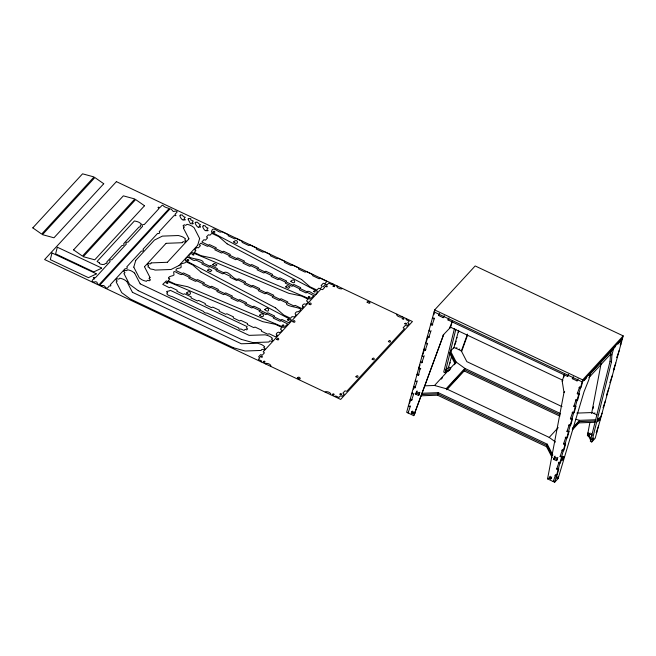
<?xml version="1.0" encoding="UTF-8"?>
<svg xmlns="http://www.w3.org/2000/svg" width="656" height="656" viewBox="0 0 656 656"><rect width="100%" height="100%" fill="white"/><g stroke="black" fill="none" stroke-linecap="round" stroke-linejoin="round"><path stroke-width="0.98" d="M413.756 415.658L443.661 334.486L413.756 415.658L406.646 412.304L434.649 309.927L475.182 265.942L623.2 335.888L595.197 438.257L591.745 441.996L590.326 441.324L610.055 361.251L610.482 354.232L611.474 350.616M591.745 441.996L611.474 361.923L611.9 354.904L613.631 348.566M198.415 227.091C203.836 227.32 196.874 226.484 200.597 224.721C197.284 223.507 198.424 221.523 195.939 222.269M590.449 373.731L588.719 380.062L584.037 391.698L558.117 478.503L554.664 482.242L547.563 478.888L563.996 392.427L562.167 381.029L564.586 373.945L563.594 377.569M589.022 436.42L587.399 435.65L589.883 422.579M591.605 413.534L601.158 363.268M593.057 408.762L593.442 406.753M454.444 328.558L443.727 372.059L445.153 372.723L446.531 371.23M445.153 372.723L455.863 329.23M409.541 403.489L410.279 400.8M413.469 389.147L414.198 386.458L413.51 387.212L414.936 387.876L415.625 387.13M420.086 364.957L418.659 368.393L420.078 369.066L420.767 368.311M423.03 354.199L424.006 350.616M426.457 341.653L427.925 336.274L427.236 337.028L428.663 337.701L429.352 336.946M433.813 314.773L434.551 312.084M410.476 405.949L408.065 412.968L408.754 412.222M410.771 399.004L410.082 399.758L411.501 400.422L413.903 393.403M414.936 387.876L417.339 380.857M417.634 373.912L416.945 374.666L418.364 375.339L420.078 369.066M421.062 361.366L420.373 362.12L421.8 362.793L424.202 355.765M424.498 348.82L423.809 349.574L425.227 350.247L427.63 343.219M428.663 337.701L431.066 330.673M431.361 323.728L430.672 324.482L432.091 325.155L434.502 318.127M419.209 394.756L418.52 395.502L415.674 394.158L417.06 390.878M413.411 412.993L412.722 413.739L411.304 413.075L412.337 411.058M443.923 316.93L443.235 317.676L438.495 315.438L439.528 313.42M412.722 413.739L413.764 411.73M418.52 395.502L419.897 392.222M414.887 413.69L415.232 412.419M443.235 317.676L444.268 315.659M568.26 375.683L567.571 376.429L447.966 319.915L449.007 317.898M450.598 327.237L452.328 320.899L449.909 327.984L450.598 327.237L442.972 335.241M438.249 392.665L422.079 393.256L421.39 395.789L437.552 395.199L438.249 392.665L547.243 444.178L552.852 455.043M561.979 406.597L466.834 361.636L461.234 350.763L454.026 347.36L450.533 351.149L449.844 353.682L454.977 363.654M448.31 371.411L445.449 371.509L445.793 370.246L448.597 367.204L450.77 368.229M451.246 351.272L451.59 350.001M446.506 369.467L445.449 371.509M448.253 368.467L451.336 357.192M453.788 348.229L458.692 330.304M456.191 341.21L454.772 344.646M454.444 364.761L456.141 362.022L450.533 351.149M552.163 457.576L546.555 446.703L547.243 444.178M567.571 376.429L568.604 374.412M577.731 380.16L577.042 380.906L572.303 378.668L573.344 376.651M557.182 459.954L556.493 460.701L553.648 459.356L555.033 456.076M551.393 478.191L550.704 478.937L549.285 478.265L550.318 476.256M577.042 380.906L578.075 378.889M550.704 478.937L551.737 476.928M556.493 460.701L557.879 457.421M555.648 474.55L553.246 481.57L553.935 480.823M554.96 475.297L556.386 475.969L557.075 475.223L558.789 468.95L558.1 469.696L556.682 469.024L559.084 462.004M558.395 462.751L559.814 463.423L560.503 462.677L562.225 456.404L561.528 457.15L560.109 456.478L562.52 449.458M561.823 450.205L563.25 450.877L563.939 450.131L565.652 443.858L564.964 444.604L563.545 443.932L565.948 436.912M565.259 437.659L566.677 438.331L567.366 437.585L569.088 431.312L568.399 432.058L566.973 431.386L569.383 424.366M568.695 425.113L570.113 425.785L570.802 425.039L572.516 418.766L571.827 419.512L570.408 418.84L572.811 411.82M572.122 412.567L573.541 413.239L574.23 412.493L575.952 406.22L575.263 406.966L573.836 406.294L576.247 399.274M575.558 400.021L576.977 400.693L577.665 399.947L579.379 393.674L578.69 394.42L577.272 393.748L579.674 386.728M554.664 482.242L582.676 379.873L623.2 335.888M582.815 381.128L581.101 387.401L580.412 388.147L578.986 387.483M584.422 379.381L584.078 380.652L586.374 378.159L586.718 376.888M589.014 374.396L588.67 375.667L615.418 346.639L615.763 345.368M578.854 422.874L579.551 420.34L595.714 419.75L595.017 422.284L578.854 422.874L572.557 429.705M591.343 439.34L590.63 440.11L587.653 434.338L587.997 433.067L592.335 435.117M590.63 440.11L590.974 438.848L587.997 433.067M618.059 342.875L617.714 344.146L620.01 341.653L620.355 340.382M621.962 338.644L620.248 344.917L620.937 344.162M51.98 253.085L50.299 259.637L88.429 277.66L96.276 274.003M57.293 247.32L55.612 253.872L93.742 271.896L101.59 268.238M133.799 267.082L135.735 260.399M197.71 245.205L199.637 238.522M464.743 369.008L464.186 370.943L446.859 389.746M461.242 351.362L467.507 334.125M461.586 351.567L467.498 335.29M135.767 260.342L154.422 240.088L162.401 236.111L178.383 235.529C182.089 236.545 182.926 236.775 185.476 238.817C185 239.784 184.049 240.252 185.951 240.752C185.041 244.098 183.262 239.842 182.319 242.646M144.55 266.68L166.017 243.384M151.118 262.958C150.29 265.68 148.1 261.572 147.543 264.926C150.724 265.295 145.566 267.197 149.437 267.468C149.256 269.788 152.856 268.739 155.054 270.075L171.036 269.493L178.949 265.557M183.426 227.903C186.616 226.304 180.441 226.492 184.459 224.762C185.697 226.033 186.197 224.77 187.099 224.311C190.707 225.221 191.363 225.607 194.102 227.689L199.637 238.431M150.019 277.701C146.641 279.128 152.979 279.144 149.183 280.801C148.002 280.399 147.354 279.858 146.501 281.317C142.901 280.424 142.04 280.03 139.334 277.914L133.808 267.189M167.428 262.22L188.887 238.923M179.014 265.516L197.677 245.262M434.797 311.19L434.108 311.936L582.126 381.874L622.651 337.889M433.075 317.463L432.386 318.209L433.813 318.882M438.495 315.438L439.184 314.691M432.091 325.155L432.78 324.4M429.647 330.001L428.958 330.755L430.377 331.428M426.211 342.547L425.523 343.301L426.941 343.974M447.966 319.915L448.655 319.169M425.227 350.247L425.916 349.492M422.784 355.093L422.095 355.847L423.514 356.52M421.8 362.793L422.489 362.038M418.364 375.339L419.053 374.584M458.2 332.1L458.888 331.346M415.92 380.185L415.223 380.939L416.65 381.603M456.486 338.373L457.175 337.619M412.485 392.731L411.796 393.485L413.214 394.149M456.207 348.393L456.896 347.647M416.716 392.149L416.027 392.895L418.864 394.24L419.553 393.493M415.674 394.158L416.363 393.411M411.501 400.422L412.189 399.676M459.052 349.73L459.741 348.984M409.049 405.277L408.36 406.031L409.787 406.695M449.622 363.465L450.311 362.711M424.432 385.843L434.534 385.474L456.141 362.022L464.883 368.41L560.552 413.616M441.176 379.152L442.562 377.651M449.04 370.615L450.393 369.156M411.304 413.075L411.993 412.321M434.534 385.474L446.17 388.713L464.883 368.41L464.186 370.943L559.863 416.15M446.515 389.229L464.53 369.672L560.208 414.887M562.167 381.029L562.856 380.275M572.303 378.668L572.991 377.922M563.996 392.427L564.685 391.681M588.932 377.618L610.908 353.773M577.272 393.748L577.961 393.001M619.223 350.435L616.812 357.463L617.501 356.708M573.836 406.294L574.525 405.547M615.787 362.981L613.385 370.009L614.073 369.254M446.17 388.713L549.203 437.404L558.215 427.622M570.408 418.84L571.097 418.093M612.351 375.527L609.949 382.546L610.638 381.8M566.973 431.386L567.661 430.639M608.924 388.073L606.521 395.092L607.21 394.346M572.795 427.663L579.551 420.34L575.673 419.258M572.212 429.188L579.199 421.603L595.369 421.021M563.545 443.932L564.234 443.185M605.488 400.619L603.085 407.638L603.774 406.892M594.18 413.592L594.869 412.837M554.689 457.347L554 458.093L556.837 459.438L557.526 458.683M553.648 459.356L554.345 458.61M560.109 456.478L560.798 455.731M602.06 413.165L599.65 420.184L600.338 419.438M562.192 459.241L563.57 457.749M597.846 420.545L599.223 419.045L597.805 418.372M547.563 478.888L548.252 478.142M556.682 469.024L557.37 468.277M587.399 435.65L588.088 434.903M589.465 433.764L590.154 433.017M549.285 478.265L549.974 477.519M598.625 425.711L596.222 432.73L596.911 431.984M590.884 434.436L591.573 433.69M183.122 219.932C182.065 220.736 178.252 214.52 180.589 215.02M198.325 227.173C197.546 227.903 193.479 221.777 195.832 222.22M205.894 230.715C204.869 231.453 201.031 225.287 203.368 225.779M57.359 247.23L101.655 268.009M52.045 252.995L96.342 273.782M166.14 243.319L182.196 242.712M151.241 262.892L167.305 262.285M445.793 370.246L449.614 370.107M421.734 394.518L437.896 393.936L546.899 445.44L552.04 455.403M576.845 413.108L591.999 412.558L597.026 414.928M241.326 339.373L252.929 342.596L268.911 342.022C269.575 340.374 270.51 341.03 271.658 341.399C275.151 339.529 269.427 339.947 272.429 338.307C270.042 336.216 268.829 335.798 265.204 334.831L249.1 335.364L140.187 283.868M233.569 347.795L245.164 351.017L261.154 350.443C261.81 348.721 262.777 349.525 263.917 349.804C267.353 347.926 261.662 348.361 264.663 346.704C262.138 344.507 260.998 344.302 257.513 343.252L241.318 343.777L132.446 292.305M188.526 218.768L187.969 218.932L190.371 223.589L192.938 223.868L193.299 223.27L192.028 222.548L193.258 221.047L190.609 219.801L190.896 218.817L189.879 218.415L188.641 218.842M402.349 316.758C401.341 318.209 395.56 315.889 396.905 314.183M265.303 363.818C266.475 362.243 272.207 364.851 270.682 366.368M342.465 288.46C341.563 289.895 335.577 287.615 337.045 285.901M325.155 392.108C326.508 390.541 332.051 393.174 330.575 394.666M332.986 283.982L331.797 284.556L328.722 283.105L327.123 284.729L325.466 284.228L323.433 286.459L324.736 287.377L322.654 289.649L320.85 289.23L263.179 351.821L264.409 352.862L262.318 355.117L260.596 354.642L258.587 356.807L259.858 357.758L258.382 359.406L261.465 360.882L261.211 361.891M334.601 396.568L335.79 396.003L338.906 397.454L340.431 395.83L342.161 396.298L344.146 394.117L342.883 393.133L344.999 390.861L346.753 391.312L404.408 328.738L403.145 327.738L405.228 325.466L406.982 325.917L409 323.752L407.729 322.768L409.205 321.153L406.121 319.669L406.441 318.693M610.482 354.232L611.9 354.904M610.055 361.251L611.474 361.923M434.649 309.927L582.676 379.873M449.852 326.885L562.668 380.193M587.653 434.338L589.121 435.035M437.552 395.199L546.555 446.703M416.371 391.632L419.209 392.969M554.345 456.822L557.19 458.167M556.69 477.83L558.117 478.503M411.648 411.804L413.075 412.476M549.63 477.002L551.048 477.675M138.285 290.698L241.219 339.332M233.454 347.754L130.528 299.12L121.721 292.674L116.186 281.941C119.433 280.186 113.513 280.563 117.088 278.644C118.269 279.308 119.031 279.341 119.753 278.152C123.385 279.087 124.074 279.415 126.829 281.481M301.539 279.497L211.388 232.093C212.823 224.237 218.751 234.381 221.908 231.675L228.296 234.7L228.108 235.758L234.717 238.874L235.988 238.325L242.376 241.351L242.187 242.408L248.788 245.524L250.059 244.983L256.455 248.001L256.258 249.059L262.867 252.175L264.138 251.633L270.526 254.659L270.338 255.717L276.947 258.833L278.218 258.284L284.606 261.309L284.417 262.367L291.018 265.483L292.297 264.934L298.685 267.96L298.488 269.017L305.097 272.133L306.368 271.584L312.756 274.61L312.568 275.668L319.177 278.784L320.382 278.21L326.877 281.449L324.851 283.679L323.228 283.269L321.137 285.524L322.285 286.434L320.292 288.632L318.685 288.23L316.905 290.026L309.911 286.754L301.637 279.563M227.206 243.909L317.348 291.313C316.036 299.144 309.968 289.107 306.828 291.731L300.44 288.706L300.628 287.648L293.945 284.507L292.748 285.073L286.303 282.014L286.557 280.998L279.948 277.882L278.677 278.423L272.289 275.397L272.478 274.339L265.869 271.223L264.598 271.773L258.21 268.747L258.398 267.689L251.797 264.573L250.518 265.122L244.073 262.056L244.393 261.08L237.718 257.923L236.513 258.497L230.051 255.446L230.248 254.389L223.639 251.273L222.368 251.814L215.98 248.796L216.168 247.738L209.485 244.598L208.362 245.196L201.859 242.007L203.885 239.727L205.508 240.137L207.608 237.882L206.468 236.931L208.444 234.774L210.051 235.176L211.831 233.372L218.817 236.636L227.099 243.843M275.446 307.812L185.304 260.407C186.747 252.552 192.593 262.695 195.816 259.997L202.212 263.015L201.95 264.04L208.542 267.164L209.895 266.648L216.283 269.673L216.095 270.731L222.696 273.847L223.975 273.298L230.363 276.324L230.1 277.34L236.701 280.465L237.98 279.923L244.376 282.941L244.18 283.991L250.772 287.115L252.06 286.574L258.456 289.591L258.325 290.682L264.926 293.798L266.131 293.224L272.527 296.241L272.33 297.299L278.931 300.415L280.21 299.874L286.606 302.892C283.818 307.525 309.05 306.992 297.832 311.78C296.586 310.887 293.535 314.429 296.135 314.601C294.257 319.784 292.74 314.134 290.592 318.283L283.843 315.093L275.545 307.877M201.113 272.224L291.412 319.972L288.763 322.686L282.014 319.497L280.735 320.046L274.29 316.979L274.61 316.003L268.009 312.879L266.664 313.396L260.268 310.37L260.465 309.312L253.856 306.196L252.65 306.77L246.254 303.753L246.459 302.695L239.858 299.579L238.505 300.087L232.117 297.07L232.306 296.012L225.705 292.896L224.5 293.47L218.104 290.452L218.3 289.394L211.708 286.27L210.42 286.811L204.024 283.794L204.229 282.744L197.628 279.62L196.275 280.137L189.83 277.07L190.076 276.053L183.475 272.937L182.27 273.511L175.988 270.551C175.185 266.951 182.811 269.501 181.023 265.77C179.17 262.515 185.435 264.147 185.968 261.752L192.725 264.958L201.007 272.158M134.587 273.06C131.864 270.969 130.938 270.567 127.551 269.739C126.608 272.142 124.804 268.73 123.697 271.412C124.599 272.232 125.821 272.388 123.943 273.519L129.494 284.269L138.195 290.641M549.203 437.404L555.558 442.046M203.483 225.853C206.451 224.91 204.442 227.394 208.1 228.067C204.475 230.117 211.388 230.961 205.951 230.65M180.703 215.086C183.647 214.168 181.638 216.587 185.295 217.275C181.761 219.35 188.51 220.195 183.172 219.883M450.188 352.42L455.797 363.293M183.409 228.083L188.903 238.743M144.533 266.861L150.035 277.521M134.636 273.134L140.138 283.794M126.879 281.555L132.381 292.215M32.8 227.87L41.664 234.077L94.054 176.948L82.558 173.824L32.808 227.853M73.587 249.887L82.451 256.094L134.849 198.989L123.344 195.849L73.595 249.854M103.73 183.729L94.866 177.546L42.46 234.651L53.972 237.792L103.722 183.787M144.509 205.754L94.751 259.817L83.263 256.693L135.644 199.563L144.509 205.754M166.091 282.818C169.018 285.122 167.788 280.686 166.099 282.793M187.05 260.071C190.027 262.375 188.698 257.947 187.058 260.047M192.183 254.495C195.176 256.791 193.774 252.322 192.192 254.471M213.134 231.757C216.095 234.044 214.815 229.633 213.143 231.732M260.621 356.675C263.597 358.98 262.293 354.502 260.621 356.675M263.302 361.694C266.229 364.014 264.999 359.545 263.31 361.669M276.611 339.316C279.907 341.866 278.964 335.815 276.635 339.267M282.211 325.401C285.139 327.713 283.884 323.269 282.211 325.401M287.361 319.808C290.296 322.096 288.976 317.717 287.385 319.759M292.838 321.711C296.282 324.203 294.97 318.127 292.838 321.711M308.304 297.078C311.387 299.366 309.804 294.979 308.32 297.037M297.389 377.807C302.359 381.538 299.825 375.207 297.398 377.782M309.058 304.105C312.354 306.647 311.37 300.546 309.066 304.081M313.453 291.485C316.528 293.749 315.019 289.329 313.461 291.469M325.507 286.246C328.5 288.558 327.196 284.064 325.507 286.246M333.01 286.032C336.028 288.345 334.609 283.827 333.01 286.032M332.428 394.363C335.306 396.675 334.142 392.288 332.444 394.313M339.931 394.149C342.842 396.454 341.579 392.017 339.939 394.125M367.098 302.145C372.206 305.819 369.394 299.546 367.098 302.145M355.921 376.79C359.234 379.316 358.233 373.248 355.929 376.765M372.141 359.185C375.453 361.768 374.428 355.634 372.149 359.16M388.368 341.579C391.796 344.064 390.492 338.094 388.385 341.53M402.136 318.701C405.146 320.997 403.694 316.577 402.161 318.652M404.818 323.72C407.876 326.04 406.318 321.571 404.818 323.72M168.592 278.054L169.789 278.874L168.223 280.801L175.037 284.04L187.731 286.729L284.064 327.434L287.705 323.99L281.17 320.686L279.973 321.251L273.29 318.119L273.478 317.053L267.09 314.035L265.819 314.577L259.21 311.461L259.407 310.403L253.011 307.385L251.74 307.926L245.065 304.769L245.328 303.753L238.94 300.727L237.743 301.301L231.06 298.16L231.248 297.102L224.86 294.077L223.589 294.626L216.98 291.51L217.234 290.493L210.781 287.426L209.51 287.976L202.835 284.819L203.098 283.802L196.71 280.776L195.513 281.342L188.83 278.201L189.018 277.144L182.63 274.126C180.392 276.611 172.315 267.746 173.848 273.552C175.701 276.635 168.584 275.274 168.592 278.054M194.684 249.739L195.882 250.559L194.315 252.486L201.13 255.725L213.823 258.407L310.157 299.12L313.798 295.676L307.262 292.371L305.983 292.912L299.382 289.796L299.628 288.779L293.183 285.713L291.912 286.262L285.303 283.146L285.491 282.088L279.103 279.062L277.914 279.628L271.223 276.496L271.42 275.438L265.032 272.412L263.753 272.962L257.152 269.846L257.341 268.788L250.953 265.762L249.682 266.303L243.073 263.187L243.261 262.129L236.873 259.112L235.684 259.678L228.993 256.537L229.19 255.479L222.802 252.453L221.523 253.003L214.922 249.887L215.168 248.87L208.723 245.803L207.452 246.353L200.72 243.22L199.276 244.754L200.433 245.664L198.383 247.886L196.816 247.46L194.684 249.739M277.275 335.265L275.643 336.856L269.091 333.707L267.82 334.248L261.432 331.223L261.621 330.165L255.012 327.049L253.806 327.623L247.353 324.572L247.542 323.515L240.859 320.382L239.67 320.948L233.216 317.881L233.47 316.864L226.861 313.748L225.59 314.298L219.145 311.231L219.391 310.214L212.782 307.098L211.511 307.648L205.123 304.622L205.312 303.564L198.629 300.423L197.431 300.989L190.986 297.931L191.306 296.947L184.631 293.798L183.36 294.339L176.915 291.272L177.161 290.255L170.552 287.139L169.346 287.713L162.745 284.384L166.321 280.916L262.703 321.645L275.34 324.302L282.105 327.492C277.324 330.845 285.811 328.992 279.669 332.617C278.152 330.813 274.372 334.872 277.275 335.265M303.367 306.942L301.793 308.541L295.184 305.384L293.913 305.934L287.517 302.908L287.779 301.891L281.186 298.767L279.833 299.284L273.445 296.258L273.708 295.241L267.107 292.117L265.828 292.658L259.432 289.64L259.555 288.55L252.954 285.434L251.683 285.975L245.287 282.957L245.483 281.9L238.956 278.808L237.603 279.325C232.929 279.677 228.723 269.878 223.524 272.675L217.136 269.649L217.325 268.591L210.724 265.475L209.518 266.049L203.122 263.031C205.074 257.529 179.605 259.997 192.479 252.617L288.796 293.322L301.424 295.987L308.197 299.177C303.302 302.555 312.199 300.735 305.589 304.294C304.113 302.523 300.514 306.623 303.367 306.942M94.464 278.726C89.528 280.694 93.521 282.957 95.464 281.719C99.064 281.965 95.284 284.663 99.31 284.417L169.248 208.501C166.222 207.46 164.648 207.403 162.672 205.131C160.982 205.467 160.499 208.698 158.465 207.116C156.899 207.903 159.933 208.009 158.965 208.592L144.222 224.606C142.442 224.18 141.458 225.443 142.573 226.386L127.994 242.212C126.387 241.81 124.984 242.982 126.419 243.991L111.774 259.817C109.88 259.292 109.158 260.809 110.134 261.605L95.358 277.791L93.882 277.365L93.316 277.824L94.464 278.726M99.31 262.851C98.572 264.073 104.566 265.639 105.501 263.392C106.936 263.466 107.395 263.105 106.69 262.113L122.032 245.451C123.385 245.754 124.689 244.532 123.681 243.671L139.023 227.017C142.016 227.279 138.637 225.82 141.548 224.229C138.859 221.892 138.236 221.777 134.406 220.957L97.096 261.449L99.31 262.851M102.705 285.467L101.983 285.942L100.04 284.86L170.019 208.87C172.38 208.518 172.43 213.102 175.144 211.035C180.605 211.339 173.094 214.225 175.398 214.897C177.194 216.111 174.234 215.439 173.947 215.676L159.195 231.683C160.449 232.593 159.277 233.987 157.555 233.47L142.975 249.288C144.123 250.223 143.09 251.576 141.335 251.076L126.756 266.894C127.912 267.82 126.903 269.272 125.107 268.681L110.356 284.688C111.233 285.762 111.077 286.164 109.175 285.975C105.788 291.494 105.796 285.188 102.73 285.426M167.6 292.715C164.525 294.38 171.364 296.569 171.913 296.455L203.565 311.411C203.77 312.486 205.615 313.273 206.952 313.01L238.907 328.033L238.743 328.763L239.727 329.304L240.76 328.91L244.032 330.452L245.098 329.337L246.672 329.87L247.656 328.886L246.361 328.016L247.173 326.647L170.232 290.296C169.551 291.707 164.353 290.682 167.6 292.715M186.599 293.011C192.2 298.029 191.175 288.173 186.599 293.011M207.55 270.272L210.404 271.756L211.806 270.354L208.944 268.919L207.55 270.272M212.692 264.696L215.537 266.18L216.939 264.778L214.151 263.343L212.716 264.655M233.643 241.949C239.276 246.959 238.169 237.095 233.643 241.949M259.612 315.233C265.221 320.292 264.081 310.386 259.645 315.183M264.762 309.64C270.502 314.659 269.157 304.794 264.762 309.64M285.704 286.91L288.558 288.394L289.952 286.992L287.09 285.557L285.704 286.91M290.854 281.317C296.487 286.328 295.356 276.463 290.854 281.317M562.536 457.978L561.839 460.504L563.217 459.011L563.914 456.478L562.536 457.978M557.452 477.445L557.108 478.708L558.141 476.691L557.452 477.445M598.19 419.274L597.501 421.808L598.879 420.316L599.568 417.782L598.19 419.274M593.106 438.741L592.762 440.012L593.795 437.995L593.106 438.741M116.399 181.638L44.616 259.546L340.661 399.43L412.435 321.53L116.399 181.638"/></g></svg>
